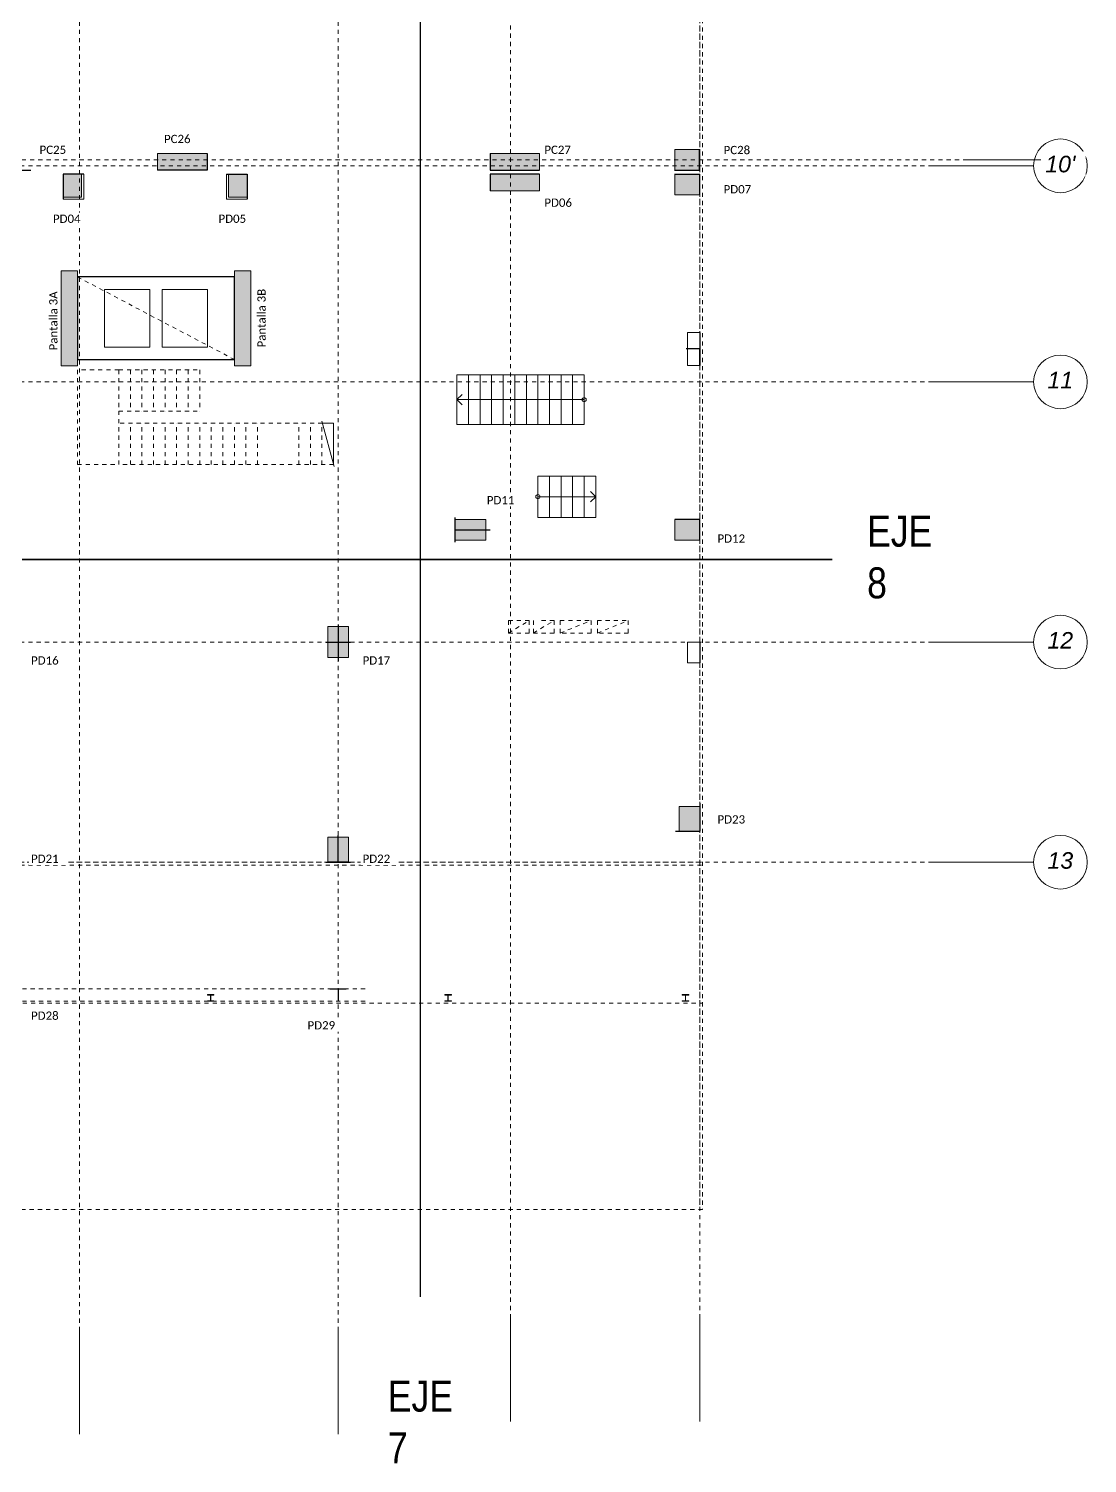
# Model space of a CAD drawing. Header units: millimetres. Extents: x -65 to 53, y -59 to 44.
# Drawn here: x 26.94 to 52.58, y -58.98 to -24.25 of the extents above; entities that cross this region are included whole.
import ezdxf

# ---------------------------------------------------------------- set-up
doc = ezdxf.new("R2010")
doc.units = ezdxf.units.MM
doc.linetypes.add('Trazo general', pattern=[0.001875, 0.00125, -0.000625])
for name, color, linetype, lineweight, true_color in [('0-AR-TXT-2', 5, 'Continuous', 5, 0x0000ff), ('00-AUX-3', 5, 'Continuous', 5, 0x0000ff), ('00-AUX-5', 7, 'Continuous', 25, 0xff8000), ('00-AUX-6', 5, 'Trazo general', 5, 0x0000ff), ('00-AUX-7', 7, 'Trazo general', 5, 0xa80000), ('1-AR-PILARES-1', 7, 'Continuous', 5, 0xc0c0c0), ('REJILLA-1', 7, 'Continuous', 5, 0x008080), ('REJILLA-2', 7, 'Trazo general', 5, 0x008080)]:
    doc.layers.add(name, color=color, linetype=linetype, lineweight=lineweight, true_color=true_color)
for name, color, linetype, lineweight in [('0-AUX', 7, 'Continuous', 5), ('00-AUX-1', 7, 'Trazo general', 5), ('1-AR-ESCALERA', 7, 'Continuous', 5), ('1-AR-ESCALERA-1', 7, 'Trazo general', 5), ('1-AR-PILARES', 7, 'Continuous', 5)]:
    doc.layers.add(name, color=color, linetype=linetype, lineweight=lineweight)
doc.layers.add('EJES DE REPLANTEO', color=30, linetype='Continuous')
doc.styles.add('Arial_I', font='ariali.ttf', dxfattribs={"height": 0.4})
doc.styles.add('Calibri', font='calibri.ttf', dxfattribs={"height": 0.2})
doc.styles.add('FS_Technic', font='technic_.ttf', dxfattribs={"height": 2.5})

# ---------------------------------------------------------------- blocks, each defined once
blk = doc.blocks.new('Metálico - HEB - HEB 160-12915366-Planta baja - forjado 03- STR')
at = {"layer": '1-AR-PILARES-1'}
blk.add_hatch(color=256, dxfattribs=at).paths.add_polyline_path([(-0.08, -0.08), (0.08, -0.08), (0.08, -0.07), (0.015, -0.07), (0.007, -0.066), (0.003, -0.058), (0.003, 0.058), (0.007, 0.066), (0.015, 0.07), (0.08, 0.07), (0.08, 0.08), (-0.08, 0.08), (-0.08, 0.07), (-0.015, 0.07), (-0.007, 0.066), (-0.003, 0.058), (-0.003, -0.058), (-0.007, -0.066), (-0.015, -0.07), (-0.08, -0.07)])
at = {"layer": '1-AR-PILARES'}
for p, q in [((-0.08, 0.08), (-0.08, 0.07)), ((0.08, 0.08), (-0.08, 0.08)), ((-0.08, 0.07), (-0.015, 0.07)), ((-0.003, 0.058), (-0.003, -0.058)), ((0.003, -0.058), (0.003, 0.058)), ((0.015, 0.07), (0.08, 0.07)), ((0.08, 0.07), (0.08, 0.08)), ((-0.015, -0.07), (-0.08, -0.07)), ((-0.08, -0.07), (-0.08, -0.08)), ((-0.08, -0.08), (0.08, -0.08)), ((0.08, -0.07), (0.015, -0.07)), ((0.08, -0.08), (0.08, -0.07))]:
    blk.add_line(p, q, dxfattribs=at)
for centre, start, end in [((-0.015, 0.058), 0, 90), ((0.015, 0.058), 90, 180), ((-0.015, -0.058), 270, 0), ((0.015, -0.058), 180, 270)]:
    blk.add_arc(centre, 0.012, start, end, dxfattribs=at)
blk = doc.blocks.new('Rejilla - Extremo de rejilla-3554-Planta baja - forjado 03- STR')
at = {"layer": '0-AUX'}
blk.add_circle((0, 0), 0.0065, dxfattribs=at)

msp = doc.modelspace()

# ---------------------------------------------------------------- hatches: boundary and pattern name
at = {"layer": '1-AR-PILARES-1'}
for points in [[(31.26008, -27.67701), (31.26008, -27.27701), (30.06008, -27.27701), (30.06008, -27.67701)], [(39.31008, -27.67701), (39.31008, -27.27701), (38.11008, -27.27701), (38.11008, -27.67701)], [(42.59008, -27.67701), (43.19008, -27.67701), (43.19008, -27.17701), (42.59008, -27.17701)], [(28.22008, -28.32701), (28.22008, -27.77701), (27.77008, -27.77701), (27.77008, -28.32701)], [(32.22508, -28.32701), (32.22508, -27.77701), (31.77508, -27.77701), (31.77508, -28.32701)], [(39.31008, -28.17701), (39.31008, -27.77701), (38.11008, -27.77701), (38.11008, -28.17701)], [(42.59008, -28.27701), (43.19008, -28.27701), (43.19008, -27.77701), (42.59008, -27.77701)], [(27.72008, -32.41201), (28.12008, -32.41201), (28.12008, -30.11201), (27.72008, -30.11201), (27.72008, -30.54225)], [(31.92008, -32.41201), (32.32008, -32.41201), (32.32008, -30.11201), (31.92008, -30.11201), (31.92008, -30.54225)], [(37.26008, -36.63201), (38.01008, -36.63201), (38.01008, -36.13201), (37.26008, -36.13201)], [(42.59008, -36.63201), (43.19008, -36.63201), (43.19008, -36.13201), (42.59008, -36.13201)], [(34.18008, -39.47701), (34.68008, -39.47701), (34.68008, -38.72701), (34.18008, -38.72701)], [(42.69008, -43.68201), (43.19008, -43.68201), (43.19008, -43.08201), (42.69008, -43.08201)], [(34.18008, -44.42201), (34.68008, -44.42201), (34.68008, -43.82201), (34.18008, -43.82201)]]:
    msp.add_hatch(color=256, dxfattribs=at).paths.add_polyline_path(points)

# ---------------------------------------------------------------- linework, layer by layer
at = {"layer": '0-AUX'}
for p, q in [((37.31008, -33.2315), (37.43508, -33.1065)), ((37.59008, -33.2315), (37.31008, -33.2315)), ((37.31008, -33.2315), (37.43508, -33.3565)), ((37.87008, -33.2315), (37.59008, -33.2315)), ((38.15008, -33.2315), (37.87008, -33.2315)), ((38.43008, -33.2315), (38.15008, -33.2315)), ((38.71008, -33.2315), (38.43008, -33.2315)), ((38.99008, -33.2315), (38.71008, -33.2315)), ((39.27008, -33.2315), (38.99008, -33.2315)), ((39.55008, -33.2315), (39.27008, -33.2315)), ((39.83008, -33.2315), (39.55008, -33.2315)), ((40.11008, -33.2315), (39.83008, -33.2315)), ((40.39008, -33.2315), (40.11008, -33.2315)), ((39.27008, -35.58241), (39.55008, -35.58241)), ((39.55008, -35.58241), (39.83008, -35.58241)), ((39.83008, -35.58241), (40.11008, -35.58241)), ((40.11008, -35.58241), (40.39008, -35.58241)), ((40.39008, -35.58241), (40.67008, -35.58241)), ((40.67008, -35.58241), (40.54508, -35.45741)), ((40.67008, -35.58241), (40.54508, -35.70741))]:
    msp.add_line(p, q, dxfattribs=at)
for centre in [(40.39008, -33.2315), (39.27008, -35.58241)]:
    msp.add_circle(centre, 0.05, dxfattribs=at)
at = {"layer": '00-AUX-1'}
for p, q in [((31.92008, -30.26201), (28.12008, -30.26201)), ((28.12008, -30.26201), (31.92008, -32.26201)), ((28.12008, -32.26201), (31.92008, -32.26201)), ((38.56008, -38.88201), (38.56008, -38.58201)), ((38.56008, -38.58201), (39.06008, -38.58201)), ((38.56008, -38.88201), (39.06008, -38.58201)), ((39.06008, -38.88201), (38.56008, -38.88201)), ((39.06008, -38.58201), (39.06008, -38.88201)), ((39.16008, -38.88201), (39.16008, -38.58201)), ((39.16008, -38.88201), (39.66008, -38.58201)), ((39.66008, -38.88201), (39.16008, -38.88201)), ((39.36008, -38.58201), (39.66008, -38.58201)), ((39.66008, -38.58201), (39.66008, -38.88201)), ((39.81008, -38.88201), (39.81008, -38.58201)), ((39.81008, -38.58201), (40.56008, -38.58201)), ((39.81008, -38.88201), (40.56008, -38.58201)), ((40.56008, -38.88201), (39.81008, -38.88201)), ((40.56008, -38.58201), (40.56008, -38.88201)), ((40.71008, -38.88201), (40.71008, -38.58201)), ((40.71008, -38.58201), (41.46008, -38.58201)), ((40.71008, -38.88201), (41.46008, -38.58201)), ((41.46008, -38.88201), (40.71008, -38.88201)), ((41.46008, -38.58201), (41.46008, -38.88201))]:
    msp.add_line(p, q, dxfattribs=at)
at = {"layer": '00-AUX-3'}
for p, q in [((28.77008, -30.56422), (29.87008, -30.56422)), ((28.77008, -31.96422), (28.77008, -30.56422)), ((28.77008, -30.56422), (29.87008, -30.56422)), ((28.77008, -31.96422), (28.77008, -30.56422)), ((29.87008, -30.56422), (29.87008, -31.96422)), ((29.87008, -30.56422), (29.87008, -31.96422)), ((31.27008, -30.56422), (30.17008, -30.56422)), ((30.17008, -30.56422), (30.17008, -31.96422)), ((31.27008, -30.56422), (30.17008, -30.56422)), ((30.17008, -30.56422), (30.17008, -31.96422)), ((31.27008, -31.96422), (31.27008, -30.56422)), ((31.27008, -31.96422), (31.27008, -30.56422)), ((29.87008, -31.96422), (28.77008, -31.96422)), ((29.87008, -31.96422), (28.77008, -31.96422)), ((30.17008, -31.96422), (31.27008, -31.96422)), ((30.17008, -31.96422), (31.27008, -31.96422))]:
    msp.add_line(p, q, dxfattribs=at)
at = {"layer": '00-AUX-5'}
for p, q in [((31.26008, -27.27701), (31.26008, -27.67701)), ((38.11008, -27.27701), (38.11008, -27.67701)), ((43.18008, -27.67701), (43.18008, -27.17701)), ((26.33008, -27.67701), (26.99008, -27.67701)), ((28.27008, -27.77701), (27.77008, -27.77701)), ((27.77008, -27.77701), (27.77008, -28.37701)), ((31.26008, -27.67701), (30.06008, -27.67701)), ((31.72508, -27.77701), (32.21508, -27.77701)), ((31.72508, -27.77701), (32.22508, -27.77701)), ((32.22508, -27.77701), (32.22508, -28.37701)), ((38.11008, -27.67701), (39.31008, -27.67701)), ((39.31008, -27.77701), (38.11008, -27.77701)), ((38.11008, -27.77701), (38.11008, -28.17701)), ((42.58008, -27.67701), (43.18008, -27.67701)), ((42.58008, -27.77701), (43.18008, -27.77701)), ((43.18008, -27.77701), (43.18008, -28.27701)), ((28.12008, -30.26201), (28.12008, -32.26201)), ((31.92008, -30.26201), (28.12008, -30.26201)), ((31.92008, -32.26201), (31.92008, -30.26201)), ((43.19008, -31.60342), (43.19008, -32.40342)), ((28.12008, -32.26201), (31.92008, -32.26201)), ((43.19008, -32.00342), (42.86008, -32.00342)), ((43.19008, -32.40342), (43.19008, -32.00342)), ((37.26008, -36.08201), (37.26008, -36.68201)), ((37.26008, -36.38201), (38.11008, -36.38201)), ((43.19008, -36.13201), (42.59008, -36.13201)), ((43.19008, -36.63201), (43.19008, -36.13201)), ((34.43008, -38.67701), (34.43008, -39.55701)), ((34.13008, -39.10201), (34.73008, -39.10201)), ((43.19008, -39.10201), (43.19008, -39.60201)), ((43.19008, -43.00201), (43.19008, -43.68201)), ((42.60008, -43.68201), (43.19008, -43.68201)), ((34.43008, -44.43201), (34.43008, -43.78201)), ((34.13008, -44.43201), (34.73008, -44.43201)), ((34.23008, -47.49245), (34.63008, -47.49245)), ((34.43008, -47.49245), (34.43008, -47.79245))]:
    msp.add_line(p, q, dxfattribs=at)
at = {"layer": '00-AUX-6'}
for p, q in [((43.19008, 35.97799), (43.19008, -52.84245)), ((43.26008, 35.97799), (43.26008, -52.84245)), ((-33.90174, -44.43201), (43.26008, -44.43201)), ((-33.86711, -44.50201), (43.26008, -44.50201)), ((-32.40583, -47.84245), (43.26008, -47.84245)), ((43.26008, -52.84245), (-31.16105, -52.84245))]:
    msp.add_line(p, q, dxfattribs=at)
at = {"layer": '00-AUX-7'}
for p, q in [((-5.61492, -47.49245), (35.18508, -47.49245)), ((-5.61492, -47.79245), (35.18508, -47.79245))]:
    msp.add_line(p, q, dxfattribs=at)
at = {"layer": '1-AR-ESCALERA'}
for p, q in [((37.31008, -33.83139), (37.31008, -32.63161)), ((40.39008, -32.63161), (37.31008, -32.63161)), ((37.59008, -33.83139), (37.59008, -32.63161)), ((37.87008, -33.83139), (37.87008, -32.63161)), ((38.15008, -33.83139), (38.15008, -32.63161)), ((38.43008, -33.83139), (38.43008, -32.63161)), ((38.71008, -33.83139), (38.71008, -32.63161)), ((38.99008, -33.83139), (38.99008, -32.63161)), ((39.27008, -33.83139), (39.27008, -32.63161)), ((39.55008, -33.83139), (39.55008, -32.63161)), ((39.83008, -33.83139), (39.83008, -32.63161)), ((40.11008, -33.83139), (40.11008, -32.63161)), ((40.39008, -33.83139), (40.39008, -32.63161)), ((40.39008, -33.83139), (40.39008, -32.63161)), ((34.03919, -33.75372), (34.33302, -34.85031)), ((34.32008, -33.80201), (34.05213, -33.80201)), ((34.32008, -34.80201), (34.32008, -33.80201)), ((34.32008, -34.80201), (34.32008, -33.80201)), ((40.39008, -33.83139), (37.31008, -33.83139)), ((39.27008, -35.08241), (39.27008, -36.08241)), ((39.27008, -35.08241), (40.67008, -35.08241)), ((39.27008, -35.08241), (39.27008, -36.08241)), ((39.55008, -35.08241), (39.55008, -36.08241)), ((39.83008, -35.08241), (39.83008, -36.08241)), ((40.11008, -35.08241), (40.11008, -36.08241)), ((40.39008, -35.08241), (40.39008, -36.08241)), ((40.67008, -35.08241), (40.67008, -36.08241)), ((39.27008, -36.08241), (40.67008, -36.08241))]:
    msp.add_line(p, q, dxfattribs=at)
at = {"layer": '1-AR-ESCALERA-1'}
for p, q in [((28.12008, -32.51201), (28.12008, -34.80201)), ((29.12008, -32.51201), (28.12008, -32.51201)), ((29.12008, -32.51201), (29.12008, -33.51201)), ((29.12008, -32.51201), (31.08008, -32.51201)), ((29.12008, -32.51201), (29.12008, -33.51201)), ((29.40008, -32.51201), (29.40008, -33.51201)), ((29.68008, -32.51201), (29.68008, -33.51201)), ((29.96008, -32.51201), (29.96008, -33.51201)), ((30.24008, -32.51201), (30.24008, -33.51201)), ((30.52008, -32.51201), (30.52008, -33.51201)), ((30.80008, -32.51201), (30.80008, -33.51201)), ((31.08008, -32.51201), (31.08008, -33.51201)), ((29.12008, -33.80201), (29.12008, -33.51201)), ((29.12008, -33.51201), (31.08008, -33.51201)), ((29.12008, -34.80201), (29.12008, -33.80201)), ((34.05213, -33.80201), (29.12008, -33.80201)), ((29.12008, -34.80201), (29.12008, -33.80201)), ((29.40008, -34.80201), (29.40008, -33.80201)), ((29.68008, -34.80201), (29.68008, -33.80201)), ((29.96008, -34.80201), (29.96008, -33.80201)), ((30.24008, -34.80201), (30.24008, -33.80201)), ((30.52008, -34.80201), (30.52008, -33.80201)), ((30.80008, -34.80201), (30.80008, -33.80201)), ((31.08008, -34.80201), (31.08008, -33.80201)), ((31.36008, -34.80201), (31.36008, -33.80201)), ((31.64008, -34.80201), (31.64008, -33.80201)), ((31.92008, -34.80201), (31.92008, -33.80201)), ((32.20008, -34.80201), (32.20008, -33.80201)), ((32.48008, -34.80201), (32.48008, -33.80201)), ((33.48008, -34.80201), (33.48008, -33.80201)), ((33.76008, -34.80201), (33.76008, -33.80201)), ((34.04008, -34.80201), (34.04008, -33.80201)), ((28.12008, -34.80201), (29.12008, -34.80201)), ((34.32008, -34.80201), (29.12008, -34.80201))]:
    msp.add_line(p, q, dxfattribs=at)
at = {"layer": '1-AR-PILARES'}
for p, q in [((30.06008, -27.27701), (31.26008, -27.27701)), ((30.06008, -27.67701), (30.06008, -27.27701)), ((31.26008, -27.27701), (30.06008, -27.27701)), ((30.06008, -27.27701), (30.06008, -27.67701)), ((31.26008, -27.67701), (31.26008, -27.27701)), ((31.26008, -27.67701), (31.26008, -27.27701)), ((38.11008, -27.27701), (39.31008, -27.27701)), ((38.11008, -27.67701), (38.11008, -27.27701)), ((39.31008, -27.27701), (38.11008, -27.27701)), ((38.11008, -27.27701), (38.11008, -27.67701)), ((39.31008, -27.67701), (39.31008, -27.27701)), ((39.31008, -27.67701), (39.31008, -27.27701)), ((43.19008, -27.17701), (42.59008, -27.17701)), ((42.59008, -27.17701), (42.59008, -27.67701)), ((43.19008, -27.67701), (43.19008, -27.17701)), ((28.22008, -27.77701), (27.77008, -27.77701)), ((27.77008, -27.77701), (27.77008, -28.32701)), ((28.22008, -27.77701), (28.27008, -27.77701)), ((28.22008, -28.32701), (28.22008, -27.77701)), ((28.27008, -27.77701), (28.27008, -28.00201)), ((30.06008, -27.67701), (31.26008, -27.67701)), ((30.06008, -27.67701), (31.26008, -27.67701)), ((31.72508, -27.77701), (31.77508, -27.77701)), ((31.72508, -28.00201), (31.72508, -27.77701)), ((32.22508, -27.77701), (31.77508, -27.77701)), ((31.77508, -27.77701), (31.77508, -28.32701)), ((32.22508, -28.32701), (32.22508, -27.77701)), ((38.11008, -27.67701), (39.31008, -27.67701)), ((38.11008, -27.67701), (39.31008, -27.67701)), ((38.11008, -27.77701), (39.31008, -27.77701)), ((38.11008, -28.17701), (38.11008, -27.77701)), ((39.31008, -27.77701), (38.11008, -27.77701)), ((38.11008, -27.77701), (38.11008, -28.17701)), ((39.31008, -28.17701), (39.31008, -27.77701)), ((39.31008, -28.17701), (39.31008, -27.77701)), ((42.59008, -27.67701), (43.19008, -27.67701)), ((43.19008, -27.77701), (42.59008, -27.77701)), ((42.59008, -27.77701), (42.59008, -28.27701)), ((43.19008, -28.27701), (43.19008, -27.77701)), ((28.27008, -28.00201), (28.27008, -28.15201)), ((31.72508, -28.15201), (31.72508, -28.00201)), ((27.77008, -28.37701), (27.77008, -28.32701)), ((27.77008, -28.32701), (28.22008, -28.32701)), ((28.10008, -28.37701), (27.77008, -28.37701)), ((28.25008, -28.37701), (28.10008, -28.37701)), ((28.27008, -28.37701), (28.25008, -28.37701)), ((28.27008, -28.15201), (28.27008, -28.37701)), ((31.72508, -28.37701), (31.72508, -28.15201)), ((32.22508, -28.37701), (31.72508, -28.37701)), ((31.77508, -28.32701), (32.22508, -28.32701)), ((32.22508, -28.32701), (32.22508, -28.37701)), ((38.11008, -28.17701), (39.31008, -28.17701)), ((38.11008, -28.17701), (39.31008, -28.17701)), ((42.59008, -28.27701), (43.19008, -28.27701)), ((27.72008, -30.11201), (27.72008, -32.41201)), ((28.12008, -30.11201), (27.72008, -30.11201)), ((28.12008, -32.41201), (28.12008, -30.11201)), ((31.92008, -30.11201), (31.92008, -32.41201)), ((32.32008, -30.11201), (31.92008, -30.11201)), ((32.32008, -32.41201), (32.32008, -30.11201)), ((42.89008, -31.60342), (43.19008, -31.60342)), ((42.89008, -32.40342), (42.89008, -31.60342)), ((43.19008, -31.60342), (43.19008, -32.40342)), ((27.72008, -32.41201), (28.12008, -32.41201)), ((31.92008, -32.41201), (32.32008, -32.41201)), ((43.19008, -32.40342), (42.89008, -32.40342)), ((38.01008, -36.13201), (37.26008, -36.13201)), ((37.26008, -36.13201), (37.26008, -36.63201)), ((38.01008, -36.63201), (38.01008, -36.13201)), ((43.19008, -36.13201), (42.59008, -36.13201)), ((42.59008, -36.13201), (42.59008, -36.63201)), ((43.19008, -36.63201), (43.19008, -36.13201)), ((37.26008, -36.63201), (38.01008, -36.63201)), ((42.59008, -36.63201), (43.19008, -36.63201)), ((34.18008, -38.72701), (34.18008, -39.47701)), ((34.68008, -38.72701), (34.18008, -38.72701)), ((34.68008, -39.47701), (34.68008, -38.72701)), ((42.89008, -39.10201), (43.19008, -39.10201)), ((42.89008, -39.10201), (42.89008, -39.60201)), ((43.19008, -39.10201), (43.19008, -39.60201)), ((34.18008, -39.47701), (34.68008, -39.47701)), ((42.89008, -39.60201), (43.19008, -39.60201)), ((42.69008, -43.08201), (42.69008, -43.68201)), ((43.19008, -43.08201), (42.69008, -43.08201)), ((43.19008, -43.68201), (43.19008, -43.08201)), ((42.69008, -43.68201), (43.19008, -43.68201)), ((34.18008, -43.82201), (34.18008, -44.42201)), ((34.68008, -43.82201), (34.18008, -43.82201)), ((34.68008, -44.42201), (34.68008, -43.82201)), ((34.18008, -44.42201), (34.68008, -44.42201))]:
    msp.add_line(p, q, dxfattribs=at)
at = {"layer": 'EJES DE REPLANTEO'}
for p, q in [((36.43008, -54.95395), (36.43008, -1.66903)), ((46.39647, -37.10201), (-42.70837, -37.10201)), ((-11.75173, -37.10201), (46.39647, -37.10201))]:
    msp.add_line(p, q, dxfattribs=at)
at = {"layer": 'REJILLA-1'}
for p, q in [((52.17008, -27.42701), (49.67008, -27.42701)), ((48.77676, -27.57201), (51.27676, -27.57201)), ((48.77676, -32.80201), (51.27676, -32.80201)), ((48.77676, -39.10201), (51.27676, -39.10201)), ((48.77676, -44.43201), (51.27676, -44.43201)), ((38.61008, -57.97208), (38.61008, -55.47208)), ((43.19008, -57.97208), (43.19008, -55.47208)), ((28.17008, -58.27901), (28.17008, -55.77901)), ((34.43008, -58.27901), (34.43008, -55.77901))]:
    msp.add_line(p, q, dxfattribs=at)
at = {"layer": 'REJILLA-2'}
for p, q in [((28.17008, -55.77901), (28.17008, 40.60006)), ((34.43008, -55.77901), (34.43008, 40.60006)), ((38.61008, -55.47208), (38.61008, 40.60006)), ((43.19008, -55.47208), (43.19008, 40.60006)), ((49.67008, -27.42701), (25.3916, -27.42701)), ((-33.27049, -27.57201), (48.77676, -27.57201)), ((-33.27049, -32.80201), (48.77676, -32.80201)), ((-33.27049, -39.10201), (48.77676, -39.10201)), ((-33.27049, -44.43201), (48.77676, -44.43201))]:
    msp.add_line(p, q, dxfattribs=at)

# ---------------------------------------------------------------- block references
at = {"layer": '0-AUX', "xscale": 99.99999999999993, "yscale": 99.99999999999993, "zscale": 99.99999999999993, "rotation": 269.9999999999994}
for p in [(51.92676, -27.57201), (51.92676, -32.80201), (51.92676, -39.10201), (51.92676, -44.43201)]:
    msp.add_blockref('Rejilla - Extremo de rejilla-3554-Planta baja - forjado 03- STR', p, dxfattribs=at)
at = {"layer": '1-AR-PILARES'}
for p in [(31.34508, -47.71701), (37.09508, -47.71701), (42.84508, -47.71701)]:
    msp.add_blockref('Metálico - HEB - HEB 160-12915366-Planta baja - forjado 03- STR', p, dxfattribs=at)

# ---------------------------------------------------------------- texts
at = {"layer": '0-AR-TXT-2', "char_height": 0.2, "attachment_point": 1, "style": 'Calibri', "bg_fill": 3, "box_fill_scale": 1.25, "bg_fill_color": 256, "bg_fill_true_color": 13158600, "bg_fill_transparency": 0}
for s, insert, width in [('PC26', (30.21422, -26.82167), 0.7936706), ('PD07', (43.76723, -28.03943), 0.8257381), ('PD05', (31.53452, -28.75227), 0.8257381), ('PD12', (43.61965, -36.49443), 0.8257381), ('PD16', (26.99418, -39.44628), 0.8257381), ('PD17', (35.02478, -39.44628), 0.8257381), ('PD23', (43.61965, -43.29443), 0.8257381)]:
    msp.add_mtext(s, dxfattribs=dict(at, insert=insert, width=width))
at = {"layer": 'EJES DE REPLANTEO', "char_height": 0.75, "attachment_point": 1, "style": 'FS_Technic'}
for s, insert, width in [('EJE 8', (47.24444, -36.0426), 0.4617814), ('EJE 7', (35.63716, -56.98297), 0.5801687)]:
    msp.add_mtext(s, dxfattribs=dict(at, insert=insert, width=width))

# ---------------------------------------------------------------- next in the draw order: texts
at = {"layer": '0-AR-TXT-2', "char_height": 0.2, "attachment_point": 1, "style": 'Calibri', "bg_fill": 3, "box_fill_scale": 1.25, "bg_fill_color": 256, "bg_fill_true_color": 13158600, "bg_fill_transparency": 0}
for s, insert, width in [('PC25', (27.20077, -27.08351), 0.7936706), ('PC27', (39.42647, -27.08351), 0.7936706), ('PC28', (43.76723, -27.08943), 0.7936706), ('PD06', (39.42647, -28.36351), 0.8257381), ('PD04', (27.52515, -28.75227), 0.8257381), ('PD11', (38.03203, -35.56609), 0.8257381), ('PD21', (26.99418, -44.24628), 0.8257381), ('PD22', (35.02478, -44.24628), 0.8257381), ('PD28', (26.99418, -48.04628), 0.8257381), ('PD29', (33.6901, -48.2801), 0.8257381)]:
    msp.add_mtext(s, dxfattribs=dict(at, insert=insert, width=width))
at = {"layer": '0-AR-TXT-2', "char_height": 0.2, "attachment_point": 1, "rotation": 90, "style": 'Calibri', "bg_fill": 3, "box_fill_scale": 1.25, "bg_fill_color": 256, "bg_fill_true_color": 13158600, "bg_fill_transparency": 0}
for s, insert, width in [('Pantalla 3B', (32.47632, -31.96812), 1.7476787), ('Pantalla 3A', (27.43392, -32.04043), 1.7637125)]:
    msp.add_mtext(s, dxfattribs=dict(at, insert=insert, width=width))
at = {"layer": '0-AUX', "char_height": 0.4, "attachment_point": 1, "style": 'Arial_I', "bg_fill": 3, "box_fill_scale": 1.25, "bg_fill_color": 256, "bg_fill_true_color": 13158600, "bg_fill_transparency": 0}
for s, insert, width in [("10'", (51.5589, -27.32923), 0.8818562), ('11', (51.6114, -32.55923), 0.7535862), ('12', (51.6114, -38.85923), 0.7535862), ('13', (51.6114, -44.18923), 0.7535862)]:
    msp.add_mtext(s, dxfattribs=dict(at, insert=insert, width=width))

doc.saveas('drawing.dxf')
